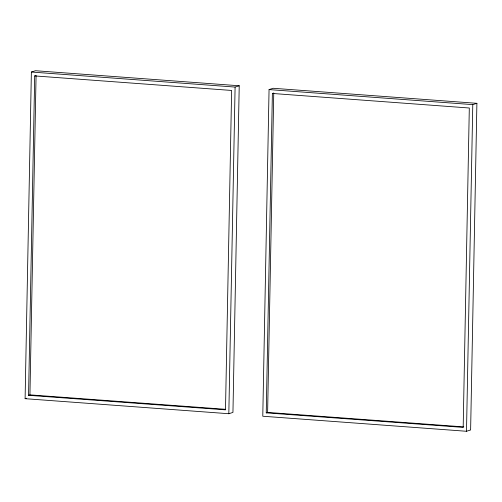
<?xml version="1.0" encoding="UTF-8"?>
<svg xmlns="http://www.w3.org/2000/svg" width="502" height="502" viewBox="0 0 502 502"><rect width="100%" height="100%" fill="white"/><g stroke="black" fill="none" stroke-linecap="round" stroke-linejoin="round"><path stroke-width="0.75" d="M25.1 398.682L31.375 72.031L35.498 70.726L239.222 85.767L232.947 412.418L228.824 413.723L25.1 398.682L26.474 398.249M28.564 395.3L34.701 75.915L36.075 75.476L29.938 394.867L28.564 395.3L225.498 409.845L231.629 90.454L34.701 75.915M228.824 413.723L235.099 87.072L239.222 85.767M269.053 89.582L262.778 416.233L466.502 431.274L470.625 429.969L476.9 103.318L273.176 88.277L269.053 89.582L472.777 104.623L476.9 103.318M266.242 412.851L272.379 93.46L273.753 93.027L267.616 412.418L266.242 412.851L463.177 427.39L469.307 108.005L272.379 93.46M466.502 431.274L472.777 104.623M31.375 72.031L235.099 87.072M29.938 394.867L225.31 409.293M267.616 412.418L463.773 426.901"/></g></svg>
